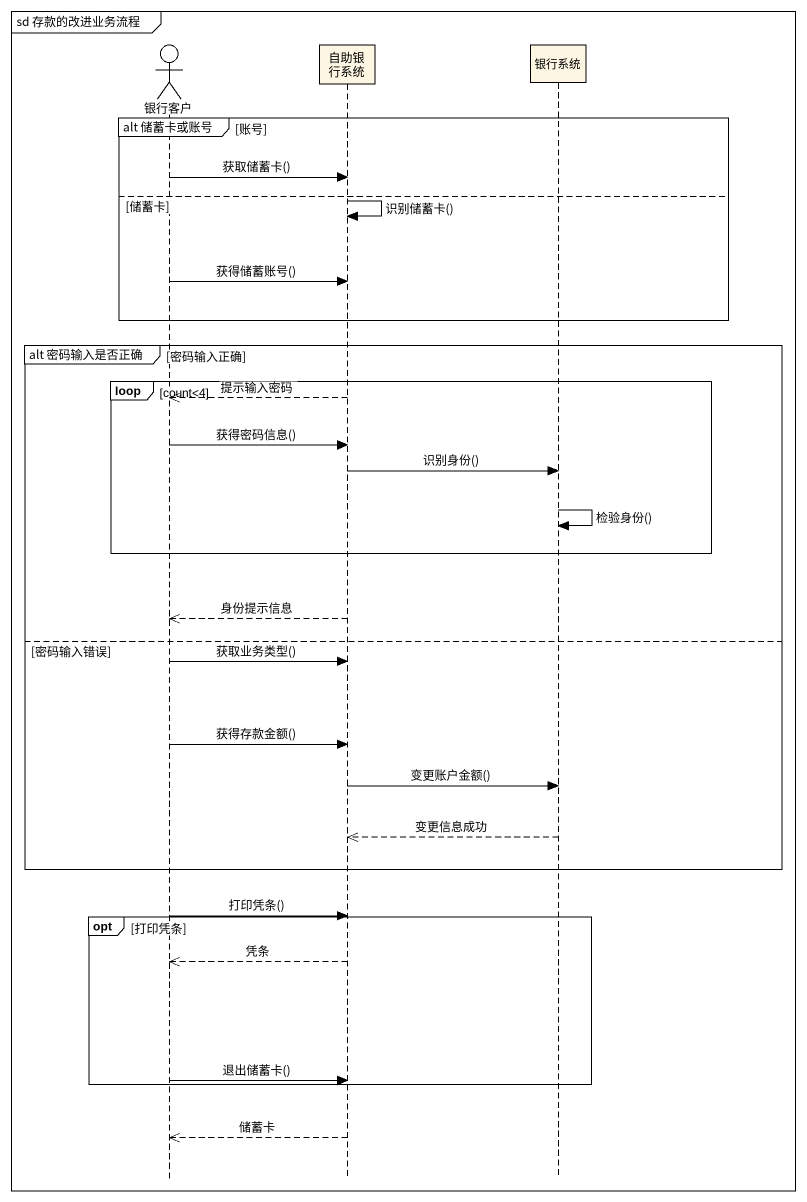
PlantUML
@startuml
mainframe sd 存款的改进业务流程
hide footbox
actor 银行客户
participant 自助银行系统
participant 银行系统

group alt 储蓄卡或账号 [账号]
  银行客户 -> 自助银行系统 : 获取储蓄卡()
else 储蓄卡
  自助银行系统 -> 自助银行系统 : 识别储蓄卡()
  银行客户 -> 自助银行系统 : 获得储蓄账号()
end
group alt 密码输入是否正确 [密码输入正确]
  loop count<4
    自助银行系统 -->> 银行客户 : 提示输入密码
    银行客户 -> 自助银行系统 : 获得密码信息()
    自助银行系统 -> 银行系统 : 识别身份()
    银行系统 -> 银行系统 : 检验身份()
  end
  自助银行系统 -->> 银行客户 : 身份提示信息
else 密码输入错误
  银行客户 -> 自助银行系统 : 获取业务类型()
  银行客户 -> 自助银行系统 : 获得存款金额()
  自助银行系统 -> 银行系统 : 变更账户金额()
  银行系统 -->> 自助银行系统 : 变更信息成功
end
银行客户 -> 自助银行系统 : 打印凭条()
opt 打印凭条
  自助银行系统 -->> 银行客户 : 凭条
  银行客户 -> 自助银行系统 : 退出储蓄卡()
end
自助银行系统 -->> 银行客户 : 储蓄卡
@enduml
